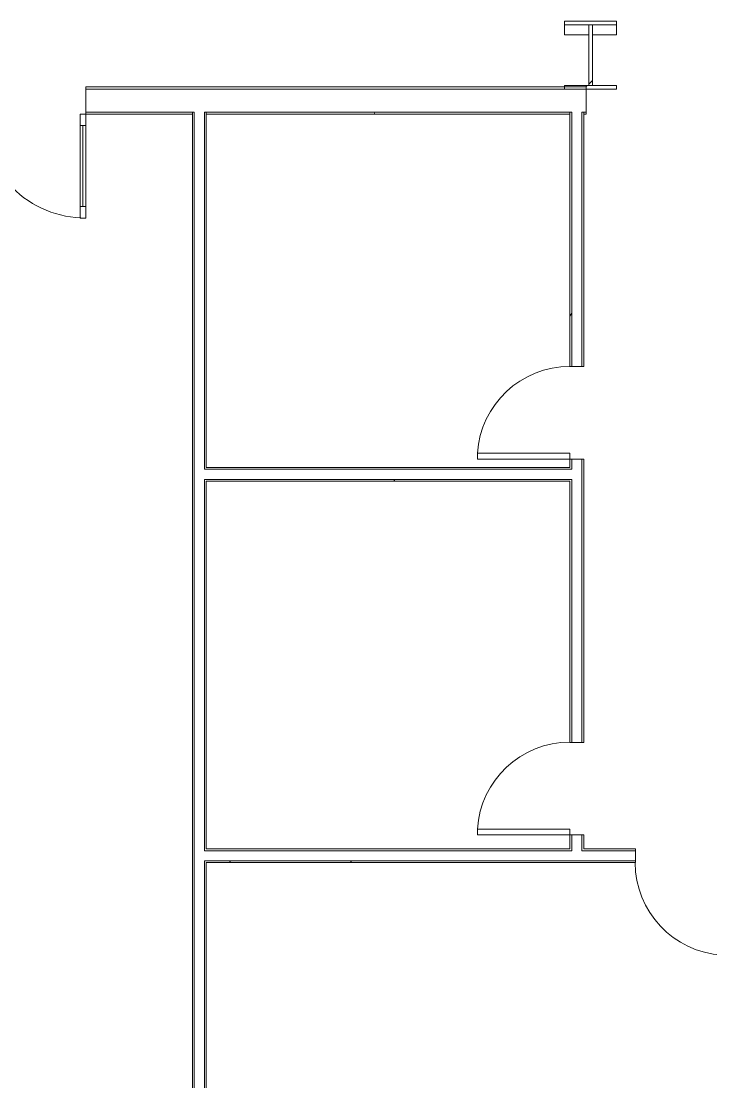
# Model space of a CAD drawing. Header units: inches. Extents: x 1 to 127281, y -26064 to 104775.
# Drawn here: x 24915.6 to 25153.9, y -22703.5 to -22336.5 of the extents above; entities that cross this region are included whole.
import ezdxf

# ---------------------------------------------------------------- set-up
doc = ezdxf.new("R2010")
doc.units = ezdxf.units.IN
doc.header["$MEASUREMENT"] = 0
for name, color, linetype, lineweight in [('A-DOOR', 31, 'Continuous', 9), ('A-DOOR-GLAZ', 31, 'Continuous', 13), ('A-WALL', 113, 'Continuous', 9), ('A-WALL-PATT', 111, 'Continuous', 15), ('I-WALL', 2, 'Continuous', 9), ('L-SITE-WALL', 31, 'Continuous', 9), ('S-COLS', 52, 'Continuous', 9)]:
    doc.layers.add(name, color=color, linetype=linetype, lineweight=lineweight)
pattern_1 = [(45, (0, 0), (-35.63818, 35.63818), []), (45, (0, 54), (-35.63818, 35.63818), [])]
pattern_2 = [(0, (0, 0), (115.2, 28.8), [4.752, -81.648, 4.752, -81.648, -460.8]), (0, (0, 0), (115.2, 28.8), [-172.8, 4.752, -168.048, 4.752, -81.648, -201.6]), (0, (0, 0), (115.2, 28.8), [-432, 4.752, -52.848, 4.752, -139.248]), (120, (43.2, 14.4), (-82.541532, 85.366127), [4.752, -81.648, 4.752, -81.648, -460.8]), (120, (43.2, 14.4), (-82.541532, 85.366127), [-172.8, 4.752, -168.048, 4.752, -81.648, -201.6]), (120, (43.2, 14.4), (-82.541532, 85.366127), [-432, 4.752, -52.848, 4.752, -139.248]), (240, (57.6, 72), (-32.658468, -114.166127), [4.752, -81.648, 4.752, -81.648, -460.8]), (240, (57.6, 72), (-32.658468, -114.166127), [-172.8, 4.752, -168.048, 4.752, -81.648, -201.6]), (240, (57.6, 72), (-32.658468, -114.166127), [-432, 4.752, -52.848, 4.752, -139.248])]

# ---------------------------------------------------------------- blocks, each defined once
blk = doc.blocks.new('Single-Flush - 32_ x 84_-460923-Site Plan - Phase 1')
at = {"layer": 'A-DOOR'}
for p, q in [((14, -2.37), (14, -34.38)), ((16, -2.37), (14, -2.37)), ((16, -2.37), (16, -34.38)), ((16, -34.38), (14, -34.38))]:
    blk.add_line(p, q, dxfattribs=at)
blk.add_arc((16, -2.37), 32.07, 180, 266.4241, dxfattribs=at)
blk = doc.blocks.new('Double-Glass 1 - 72_ x 96_-618616-Site Plan - Phase 1')
at = {"layer": 'A-DOOR'}
for p, q in [((-36.02, 36.78), (-36.02, 40.78)), ((-36.02, 40.78), (-34, 40.78)), ((-34, 36.78), (-34, 40.78)), ((34, 36.78), (34, 40.78)), ((36, 40.78), (34, 40.78)), ((36, 36.78), (36, 40.78)), ((-36.02, 8.78), (-36.02, 36.78)), ((-36.02, 36.78), (-34, 36.78)), ((-34, 8.78), (-34, 36.78)), ((34, 8.78), (34, 36.78)), ((34, 36.78), (36, 36.78)), ((36, 8.78), (36, 36.78)), ((-36.02, 8.78), (-34, 8.78)), ((-36.02, 4.78), (-36.02, 8.78)), ((-34, 4.78), (-34, 8.78)), ((36, 8.78), (34, 8.78)), ((34, 4.78), (34, 8.78)), ((36, 4.78), (36, 8.78)), ((-36.02, 4.78), (-34, 4.78)), ((36, 4.78), (34, 4.78))]:
    blk.add_line(p, q, dxfattribs=at)
for centre, radius, start, end in [((-36.02, 4.78), 36, 360, 90), ((36, 4.76), 36.02, 90, 179.9666)]:
    blk.add_arc(centre, radius, start, end, dxfattribs=at)
at = {"layer": 'A-DOOR-GLAZ'}
for p, q in [((-35, 36.78), (-35, 8.78)), ((35, 8.78), (35, 36.78))]:
    blk.add_line(p, q, dxfattribs=at)

msp = doc.modelspace()

# ---------------------------------------------------------------- hatches: boundary and pattern name
at = {"layer": 'A-WALL-PATT', "lineweight": 9}
h = msp.add_hatch(dxfattribs=at)
h.set_pattern_fill('FP_7', color=256, style=0, pattern_type=2)
h.set_pattern_definition(pattern_2)
h.paths.add_polyline_path([(25546.765225, -22368.67781), (25576.853841, -22368.569733), (25576.853841, -22368.05281), (25546.765225, -22368.05281)], flags=0)
h.paths.add_polyline_path([(25583.853841, -22368.67781), (25642.390225, -22368.67781), (25642.390225, -22368.05281), (25583.853841, -22368.05281), (25583.853841, -22368.54459)], flags=0)
h.paths.add_polyline_path([(25582.853841, -22368.67781), (25582.853841, -22368.05281), (25577.853841, -22368.05281), (25577.853841, -22368.67781)], flags=0)
h.paths.add_polyline_path([(25445.92661, -22368.67781), (25445.92661, -22368.05281), (25440.92661, -22368.091062), (25440.92661, -22368.67781)], flags=0)
h.paths.add_polyline_path([(25446.92661, -22368.67781), (25450.015225, -22368.67781), (25450.015225, -22368.05281), (25446.92661, -22368.06581)], flags=0)
h.paths.add_polyline_path([(25381.390225, -22368.67781), (25439.92661, -22368.67781), (25439.92661, -22368.05281), (25381.390225, -22368.05281), (25381.390225, -22368.341636)], flags=0)
h.paths.add_polyline_path([(25211.079896, -22368.67781), (25296.765225, -22368.67781), (25296.765225, -22368.05281), (25169.515225, -22368.05281), (25169.515225, -22368.67781), (25169.837491, -22368.67781)], flags=0)
h.paths.add_polyline_path([(25311.476163, -22368.67781), (25376.390225, -22368.67781), (25376.390225, -22368.05281), (25301.515225, -22368.089711), (25301.515225, -22368.67781)], flags=0)
h.paths.add_polyline_path([(25104.185677, -22368.67781), (25105.265225, -22368.67781), (25105.265225, -22368.05281), (24979.515225, -22368.174762), (24979.515225, -22368.67781), (24997.291458, -22368.67781)], flags=0)
h.paths.add_polyline_path([(25110.890225, -22368.67781), (25110.890225, -22368.05281), (25110.015225, -22368.05281), (25110.015225, -22368.67781)], flags=0)
h.paths.add_polyline_path([(25725.515225, -22368.67781), (25726.390225, -22368.67781), (25726.390225, -22368.05281), (25725.515225, -22368.05281)], flags=0)
h.paths.add_polyline_path([(24974.765225, -22368.67781), (24974.764291, -22368.052826), (24937.890225, -22368.05281), (24937.890225, -22368.67781)], flags=0)
h.paths.add_polyline_path([(25647.390225, -22368.67781), (25720.765225, -22368.67781), (25720.765225, -22368.05281), (25647.390225, -22368.05281), (25647.390225, -22368.31637)], flags=0)
h.paths.add_polyline_path([(24865.890225, -22368.67781), (24865.890225, -22368.05281), (24631.515225, -22368.05281), (24631.515225, -22368.67781), (24783.503021, -22368.67781)], flags=0)
h = msp.add_hatch(dxfattribs=at)
h.set_pattern_fill('FP_7', color=256, style=0, pattern_type=2)
h.set_pattern_definition(pattern_2)
h.paths.add_polyline_path([(25105.265225, -22622.92781), (25105.890225, -22622.92781), (25105.890225, -22618.05281), (25105.265225, -22618.05281)], flags=0)
h.paths.add_polyline_path([(25105.265225, -22586.05281), (25105.890225, -22586.05281), (25105.890225, -22495.05281), (25105.265225, -22495.05281), (25105.265225, -22561.05281)], flags=0)
h.paths.add_polyline_path([(25105.890225, -22491.55281), (25105.890225, -22488.05281), (25105.265225, -22488.05281), (25105.265225, -22491.55281)], flags=0)
h.paths.add_polyline_path([(25105.265225, -22456.05281), (25105.890225, -22456.05281), (25105.890225, -22368.05281), (25105.265225, -22368.05281), (25105.265225, -22374.716236)], flags=0)
h = msp.add_hatch(dxfattribs=at)
h.set_pattern_fill('FP_7', color=256, style=0, pattern_type=2)
h.set_pattern_definition(pattern_2)
h.paths.add_polyline_path([(24997.291458, -22495.67781), (25105.265225, -22495.67781), (25105.265225, -22495.05281), (24979.515225, -22495.05281), (24979.515225, -22495.67781)], flags=0)
h = msp.add_hatch(dxfattribs=at)
h.set_pattern_fill('FP_7', color=256, style=0, pattern_type=2)
h.set_pattern_definition(pattern_2)
h.paths.add_polyline_path([(25127.890225, -22627.67781), (25127.890225, -22627.05281), (24979.515225, -22627.05281), (24979.515225, -22627.67781), (25105.890225, -22627.67781)], flags=0)
h.paths.add_polyline_path([(25159.890225, -22627.67781), (25164.765225, -22627.67781), (25164.765225, -22627.05281), (25159.890225, -22627.05281)], flags=0)
at = {"layer": 'S-COLS'}
h = msp.add_hatch(dxfattribs=at)
h.set_pattern_fill('FP_1', color=256, style=0, pattern_type=2)
h.set_pattern_definition(pattern_1)
h.paths.add_polyline_path([(25111.769132, -22358.80281), (25113.015225, -22358.80281), (25113.015225, -22337.802767), (25111.765225, -22337.802767), (25111.765225, -22358.80281)], flags=0)
h = msp.add_hatch(dxfattribs=at)
h.set_pattern_fill('FP_1', color=256, style=0, pattern_type=2)
h.set_pattern_definition(pattern_1)
h.paths.add_polyline_path([(25121.390225, -22360.05281), (25121.390225, -22358.80281), (25103.390225, -22358.80281), (25103.390225, -22359.30281), (25110.890225, -22359.30281), (25110.890225, -22360.05281)], flags=0)

# ---------------------------------------------------------------- linework, layer by layer
at = {"layer": 'A-WALL'}
for p, q in [((24937.890225, -22360.05281), (25110.890225, -22360.05281)), ((24937.890225, -22368.05281), (24975.390225, -22368.05281)), ((24974.765225, -22368.67781), (24974.765225, -22368.05281)), ((24975.390225, -22368.05281), (24975.390225, -22787.30281)), ((24978.890225, -22368.05281), (24978.890225, -22491.55281)), ((24978.890225, -22368.05281), (25105.890225, -22368.05281)), ((24979.515225, -22368.67781), (24979.515225, -22368.05281)), ((25105.265225, -22368.67781), (25105.265225, -22368.05281)), ((25105.890225, -22368.05281), (25105.890225, -22456.05281)), ((25109.390225, -22368.05281), (25109.390225, -22456.05281)), ((25109.390225, -22368.05281), (25110.890225, -22368.05281)), ((25110.015225, -22368.67781), (25110.015225, -22368.05281)), ((25105.890225, -22488.05281), (25105.890225, -22491.55281)), ((25109.390225, -22488.05281), (25109.390225, -22586.05281)), ((24978.890225, -22491.55281), (25105.890225, -22491.55281)), ((24978.890225, -22495.05281), (24978.890225, -22623.55281)), ((24978.890225, -22495.05281), (25105.890225, -22495.05281)), ((25105.890225, -22495.05281), (25105.890225, -22586.05281)), ((25105.890225, -22623.55281), (25105.890225, -22618.05281)), ((25109.390225, -22618.05281), (25109.390225, -22623.55281)), ((24978.890225, -22623.55281), (25105.890225, -22623.55281)), ((25109.390225, -22623.55281), (25127.890225, -22623.55281)), ((24978.890225, -22627.05281), (24978.890225, -22787.30281)), ((24978.890225, -22627.05281), (25127.890225, -22627.05281))]:
    msp.add_line(p, q, dxfattribs=at)
at = {"layer": 'I-WALL', "lineweight": 15}
for p, q in [((24974.765225, -22368.67781), (24974.765225, -22786.67781)), ((24979.515225, -22490.92781), (24979.515225, -22368.67781)), ((25105.265225, -22368.67781), (25105.265225, -22456.05281)), ((25110.015225, -22456.05281), (25110.015225, -22368.67781)), ((25105.265225, -22456.05281), (25110.015225, -22456.05281)), ((25110.015225, -22488.05281), (25105.265225, -22488.05281)), ((25105.265225, -22488.05281), (25105.265225, -22490.92781)), ((25110.015225, -22586.05281), (25110.015225, -22488.05281)), ((25105.265225, -22490.92781), (24979.515225, -22490.92781)), ((24979.515225, -22622.92781), (24979.515225, -22495.67781)), ((24979.515225, -22495.67781), (25105.265225, -22495.67781)), ((25105.265225, -22495.67781), (25105.265225, -22586.05281)), ((25105.265225, -22586.05281), (25110.015225, -22586.05281)), ((25110.015225, -22618.05281), (25105.265225, -22618.05281)), ((25105.265225, -22618.05281), (25105.265225, -22622.92781)), ((25110.015225, -22622.92781), (25110.015225, -22618.05281)), ((25105.265225, -22622.92781), (24979.515225, -22622.92781)), ((25127.890225, -22622.92781), (25110.015225, -22622.92781)), ((25127.890225, -22627.67781), (25127.890225, -22622.92781)), ((24979.515225, -22786.67781), (24979.515225, -22627.67781)), ((24979.515225, -22627.67781), (25127.890225, -22627.67781))]:
    msp.add_line(p, q, dxfattribs=at)
at = {"layer": 'L-SITE-WALL', "lineweight": 15}
for p, q in [((25110.890225, -22359.30281), (24937.890225, -22359.30281)), ((24937.890225, -22359.30281), (24937.890225, -22368.67781)), ((25110.890225, -22368.67781), (25110.890225, -22359.30281)), ((24937.890225, -22368.67781), (24974.765225, -22368.67781)), ((24979.515225, -22368.67781), (25105.265225, -22368.67781)), ((25110.015225, -22368.67781), (25110.890225, -22368.67781))]:
    msp.add_line(p, q, dxfattribs=at)
at = {"layer": 'S-COLS', "lineweight": 13}
for p, q in [((25121.390225, -22336.549442), (25103.390225, -22336.549442)), ((25103.390225, -22336.549442), (25103.390225, -22337.802767)), ((25103.390225, -22337.802767), (25121.390225, -22337.802767)), ((25113.015225, -22337.802767), (25111.765225, -22337.802767)), ((25111.765225, -22337.802767), (25111.765225, -22358.80281)), ((25113.015225, -22358.80281), (25113.015225, -22337.802767)), ((25121.390225, -22337.802767), (25121.390225, -22336.549442)), ((25103.390225, -22358.80281), (25103.390225, -22360.05281)), ((25121.390225, -22358.80281), (25103.390225, -22358.80281)), ((25103.390225, -22360.05281), (25121.390225, -22360.05281)), ((25111.765225, -22358.80281), (25113.015225, -22358.80281)), ((25121.390225, -22360.05281), (25121.390225, -22358.80281))]:
    msp.add_line(p, q, dxfattribs=at)
at = {"layer": 'S-COLS'}
for p, q in [((25103.390225, -22337.802767), (25103.390225, -22341.306135)), ((25121.390225, -22337.802767), (25121.390225, -22341.306135)), ((25111.765225, -22341.306135), (25103.390225, -22341.306135)), ((25121.390225, -22341.306135), (25113.015225, -22341.306135))]:
    msp.add_line(p, q, dxfattribs=at)

# ---------------------------------------------------------------- block references
at = {"layer": 'A-DOOR'}
for name, p, rotation in [('Double-Glass 1 - 72_ x 96_-618616-Site Plan - Phase 1', (24901.890225, -22363.89656), 180), ('Single-Flush - 32_ x 84_-460923-Site Plan - Phase 1', (25107.640225, -22472.05281), 270), ('Single-Flush - 32_ x 84_-460923-Site Plan - Phase 1', (25107.640225, -22602.05281), 270)]:
    msp.add_blockref(name, p, dxfattribs=dict(at, rotation=rotation))
msp.add_blockref('Single-Flush - 32_ x 84_-460923-Site Plan - Phase 1', (25143.890225, -22625.30281), dxfattribs=at)

doc.saveas('drawing.dxf')
